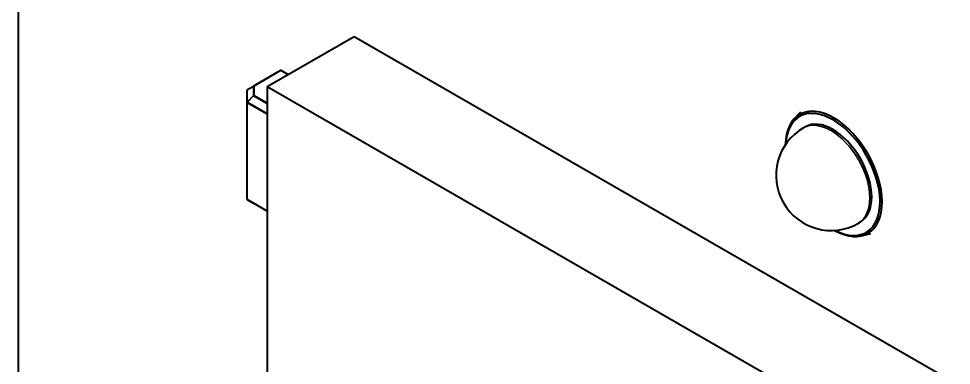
# Model space of a CAD drawing. Header units: millimetres. Extents: x 0 to 4756, y 0 to 3364.
# Drawn here: x 3860.6 to 3966.7, y 2862.9 to 2902.3 of the extents above; entities that cross this region are included whole.
import ezdxf

# ---------------------------------------------------------------- set-up
doc = ezdxf.new("R2010")
doc.units = ezdxf.units.MM
doc.header["$LTSCALE"] = 4
doc.layers.add('가시적인 것(ISO)', color=3, linetype='Continuous', lineweight=40)
doc.layers.add('가시적인 좁은 것(ISO)', color=3, linetype='Continuous', lineweight=35)

msp = doc.modelspace()

# ---------------------------------------------------------------- linework, layer by layer
at = {"layer": '가시적인 것(ISO)'}
for p, q in [((3860.5563, 2697.9849), (3860.5563, 2971.8632)), ((3898.74, 2900.2527), (3888.8405, 2894.5519)), ((4008.3416, 2837.1373), (3898.74, 2900.2527)), ((3890.3402, 2896.4003), (3887.284, 2894.6403)), ((3891.2451, 2895.9366), (3890.44, 2896.4003)), ((3886.5424, 2892.7758), (3886.5424, 2894.1533)), ((3886.5923, 2894.2398), (3887.2838, 2894.6402)), ((3998.4421, 2831.4366), (3888.8405, 2894.5519)), ((3888.8405, 2894.5519), (3888.8405, 2808.7095)), ((3886.5424, 2881.8067), (3886.5424, 2892.7758)), ((3948.776, 2890.9061), (3949.5395, 2891.7281)), ((3950.0683, 2890.0132), (3949.8562, 2889.8911)), ((3886.5923, 2881.7201), (3887.2838, 2881.3198)), ((3888.8405, 2880.4233), (3887.284, 2881.3197)), ((3956.3062, 2879.1809), (3956.0941, 2879.0588)), ((3956.4299, 2877.6151), (3957.524, 2877.8628))]:
    msp.add_line(p, q, dxfattribs=at)
for centre, radius, start, end in [((3890.3901, 2896.3136), 0.1, 60.064008, 119.935992), ((3886.6424, 2894.1533), 0.1, 120.071588, 180), ((3887.3339, 2894.5537), 0.1, 119.935992, 120.071588), ((3952.9751, 2884.4749), 6.25, 119.935992, 299.935992), ((3886.6424, 2881.8067), 0.1, 180, 239.928412)]:
    msp.add_arc(centre, radius, start, end, dxfattribs=at)
for centre, major_axis, start_param, end_param in [((3953.2894, 2884.6559), (3.8875, -6.7508), 5.51551356, 10.1924497), ((3953.1873, 2884.5971), (3.7926, -6.586), 5.54764988, 10.16031338), ((3953.1873, 2884.5971), (3.119, -5.4161), 0, 3.14159265)]:
    msp.add_ellipse(centre, major_axis=major_axis, ratio=0.57809312, start_param=start_param, end_param=end_param, dxfattribs=at)
at = {"layer": '가시적인 좁은 것(ISO)'}
for p, q in [((3890.3901, 2896.3954), (3887.3339, 2894.6354)), ((3891.2159, 2895.9198), (3890.3901, 2896.3954)), ((3886.5717, 2894.2111), (3887.2631, 2894.6115)), ((3886.5717, 2892.8336), (3886.5717, 2894.2111)), ((3887.2631, 2894.6115), (3887.2631, 2893.5638)), ((3887.3339, 2894.6354), (3887.3339, 2893.5878)), ((3886.5717, 2892.8336), (3887.2631, 2893.5638)), ((3886.5717, 2892.7351), (3888.8405, 2891.4286)), ((3886.5717, 2881.766), (3886.5717, 2892.7351)), ((3886.5924, 2892.8048), (3887.2839, 2893.535)), ((3886.5924, 2892.8048), (3888.8405, 2891.5103)), ((3887.2839, 2893.535), (3888.8405, 2892.6386)), ((3887.3339, 2893.5878), (3888.8405, 2892.7201)), ((3886.5717, 2881.766), (3888.8405, 2880.4594)), ((3886.5924, 2881.7201), (3888.8405, 2880.4255)), ((3886.5924, 2881.7201), (3887.2839, 2881.3197)), ((3888.8405, 2880.4233), (3887.2839, 2881.3197))]:
    msp.add_line(p, q, dxfattribs=at)
for centre, major_axis, ratio, start_param, end_param in [((3890.3901, 2896.3136), (-0.0499, 0.0867), 0.57809312, 5.49972085, 6.28318531), ((3890.3901, 2896.3136), (0.0499, 0.0867), 0.57809312, 0, 0.78346445), ((3886.6424, 2894.1533), (-0.1, 0), 0.81754712, 5.49778714, 6.28318531), ((3886.6424, 2894.1533), (-0.0501, 0.0865), 0.62057873, 0, 0.54601621), ((3887.3339, 2894.5537), (-0.0501, 0.0865), 0.62057873, 0, 0.54601622), ((3887.3339, 2894.5537), (-0.1, 0), 0.81754712, 4.71238898, 5.49778714), ((3887.3339, 2894.5537), (-0.0499, 0.0867), 0.57809312, 5.49972085, 6.28318531), ((3886.6424, 2892.7758), (-0.1, 0), 0.81754712, 5.49778714, 6.28318531), ((3886.6424, 2892.7758), (-0.1, 0), 0.5758617, 0, 0.78539816), ((3886.6424, 2892.7758), (0.0726, -0.0688), 0.16097886, 3.56687347, 4.11490188), ((3886.6424, 2892.7758), (-0.0499, -0.0867), 0.57809312, 4.71045527, 5.49585344), ((3887.3339, 2893.506), (-0.1, 0), 0.81754712, 4.71238898, 5.49778714), ((3887.3339, 2893.506), (0.0726, -0.0688), 0.16097886, 3.56687347, 4.11490188), ((3887.3339, 2893.506), (0.0499, 0.0867), 0.57809312, 0.78346445, 1.56886262), ((3952.9751, 2884.4749), (3.119, -5.4161), 0.57809312, 0, 3.14159265), ((3886.6424, 2881.8067), (-0.1, 0), 0.5758617, 0, 0.78539816), ((3886.6424, 2881.8067), (-0.0499, -0.0867), 0.57809312, 5.49585344, 6.2812516), ((3886.6424, 2881.8067), (-0.0501, -0.0865), 0.62057873, 0, 0.0020122)]:
    msp.add_ellipse(centre, major_axis=major_axis, ratio=ratio, start_param=start_param, end_param=end_param, dxfattribs=at)

doc.saveas('drawing.dxf')
